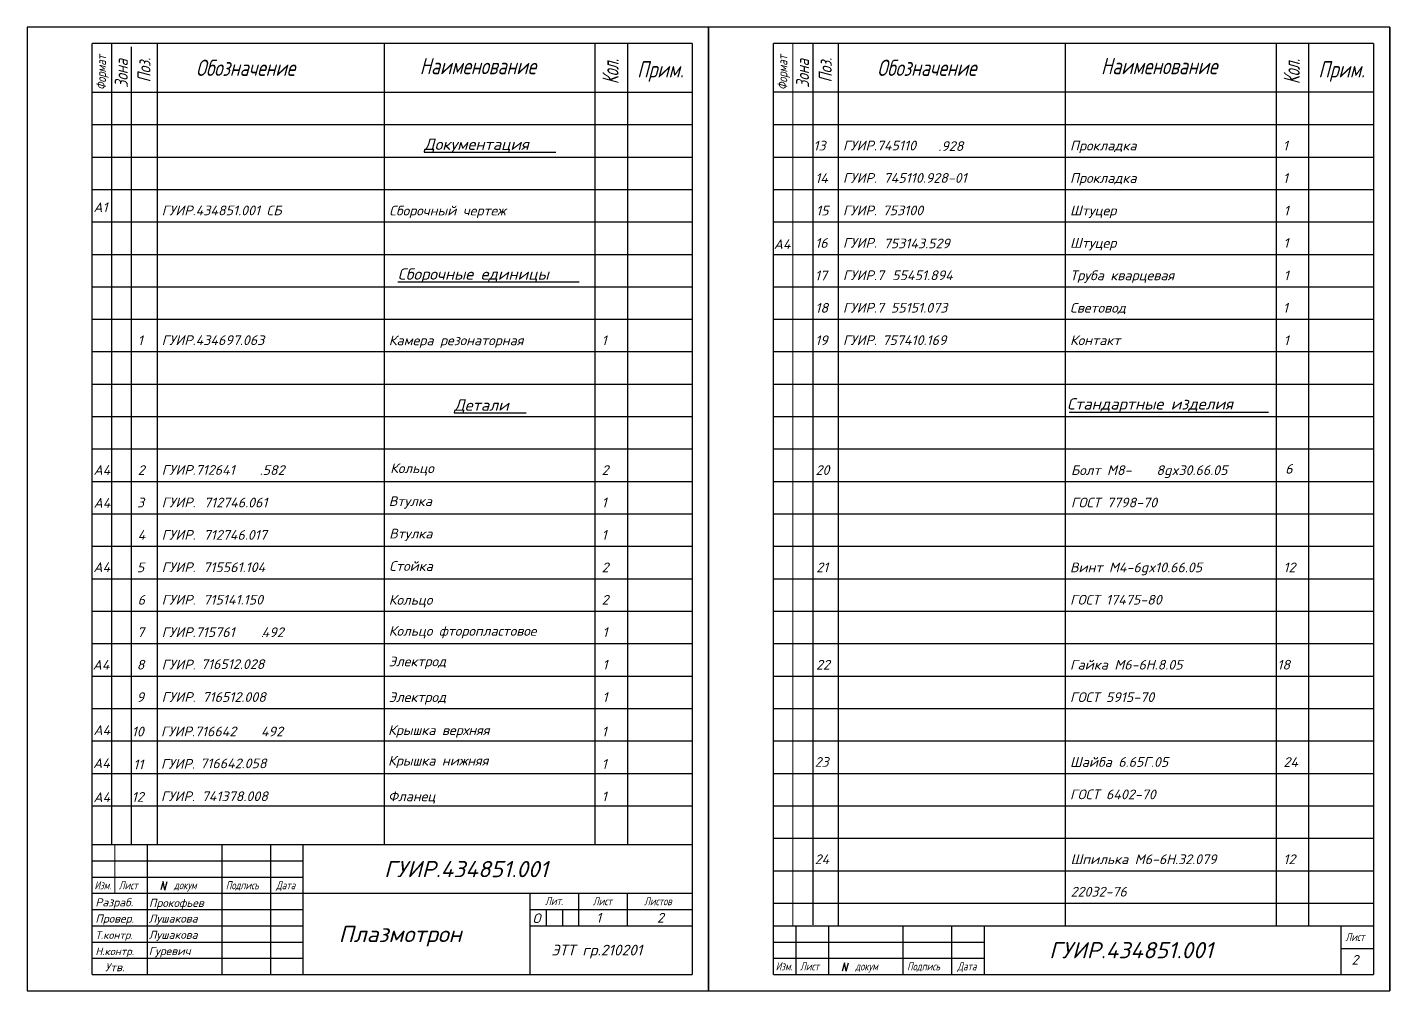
# Model space of a CAD drawing. Header units: millimetres. Extents: x 27866 to 30161, y 1873 to 2467.
# Drawn here: x 29741 to 30161, y 1873.3 to 2170.3 of the extents above; entities that cross this region are included whole.
import ezdxf

# ---------------------------------------------------------------- set-up
doc = ezdxf.new("R2010")
doc.units = ezdxf.units.MM
for name, color, linetype in [('A', 7, 'Continuous'), ('Razmer', 3, 'Continuous'), ('Текст', 3, 'Continuous')]:
    doc.layers.add(name, color=color, linetype=linetype)
doc.styles.add('ADRF1', font='romans', dxfattribs={"oblique": 15})
doc.styles.add('RUS', font='txt.shx', dxfattribs={"width": 0.6, "oblique": 15, "height": 4})

# ---------------------------------------------------------------- blocks, each defined once
blk = doc.blocks.new('A$C76787A0F')
for p, q in [((0, 35), (65, 35)), ((21.92, 28.63), (21.18, 26.06)), ((22.41, 26.05), (21.92, 28.63)), ((22.41, 26.05), (23.17, 28.63)), ((0, 20), (65, 20)), ((140, 20), (140, 15)), ((145, 20), (145, 15)), ((0, 15), (65, 15)), ((0, 10), (65, 10)), ((0, 5), (65, 5))]:
    blk.add_line(p, q)
at = {"const_width": 0.4}
for points in [[(0, 40), (185, 40)], [(7, 25), (7, 40)], [(17, 0), (17, 40)], [(40, 0), (40, 40)], [(55, 0), (55, 40)], [(65, 0), (65, 40)], [(0, 30), (65, 30)], [(0, 25), (185, 25)], [(135, 25), (135, 0)], [(150, 25), (150, 15)], [(165, 25), (165, 15)], [(135, 20), (185, 20)], [(135, 15), (185, 15)]]:
    blk.add_lwpolyline(points, dxfattribs=at)
at = {"style": 'RUS', "oblique": 15, "width": 0.75}
for s, p in [('Изм.', (0.71, 26.27)), ('Лист', (8.21, 26.27)), ('докум', (25.21, 26.27)), ('Подпись', (41.21, 26.27)), ('Дата', (56.71, 26.27)), ('Лит.', (139.66, 21.44)), ('Лист', (154.36, 21.35)), ('Листов', (170.16, 21.35))]:
    blk.add_text(s, height=2.5, dxfattribs=at).set_placement(p)

msp = doc.modelspace()

# ---------------------------------------------------------------- linework, layer by layer
at = {"color": 7}
for p, q in [((29970.962, 2140.315), (30155.962, 2140.315)), ((29970.962, 2130.315), (30155.962, 2130.315)), ((29970.962, 2120.315), (30155.962, 2120.315)), ((29970.962, 2110.315), (30155.962, 2110.315)), ((29970.962, 2100.315), (30155.962, 2100.315)), ((29970.962, 2090.315), (30155.962, 2090.315)), ((29970.962, 2080.315), (30155.962, 2080.315)), ((29970.962, 2070.315), (30155.962, 2070.315)), ((29970.962, 2060.315), (30155.962, 2060.315)), ((29970.962, 2050.315), (30155.962, 2050.315)), ((29970.962, 2040.315), (30155.962, 2040.315)), ((29970.962, 2030.315), (30155.962, 2030.315)), ((29970.962, 2020.315), (30155.962, 2020.315)), ((29970.962, 2010.315), (30155.962, 2010.315)), ((29970.962, 2000.315), (30155.962, 2000.315)), ((29970.962, 1990.315), (30155.962, 1990.315)), ((29970.962, 1980.315), (30155.962, 1980.315)), ((29970.962, 1970.315), (30155.962, 1970.315)), ((29970.962, 1960.315), (30155.962, 1960.315)), ((29970.962, 1950.315), (30155.962, 1950.315)), ((29970.962, 1940.315), (30155.962, 1940.315)), ((29970.962, 1930.315), (30155.962, 1930.315)), ((29970.962, 1920.315), (30155.962, 1920.315)), ((29970.962, 1910.315), (30155.962, 1910.315)), ((29970.962, 1900.315), (30155.962, 1900.315)), ((30105.962, 1893.315), (30155.962, 1893.315)), ((29970.962, 1888.315), (30035.962, 1888.315)), ((29970.962, 1883.315), (30035.962, 1883.315)), ((29992.881, 1881.944), (29992.142, 1879.374)), ((29993.375, 1879.364), (29992.881, 1881.944)), ((29993.375, 1879.364), (29994.134, 1881.942))]:
    msp.add_line(p, q, dxfattribs=at)
at = {"color": 7, "const_width": 0.4}
for points in [[(30155.962, 2165.315), (29970.962, 2165.315)], [(29970.962, 2165.315), (29970.962, 1878.315)], [(29976.962, 2165.315), (29976.962, 1893.315)], [(29983.203, 2165.585), (29983.203, 1893.585)], [(29990.962, 2165.315), (29990.962, 1893.315)], [(30060.962, 2165.315), (30060.962, 1893.315)], [(30125.962, 2165.315), (30125.962, 1893.315)], [(30135.962, 2165.315), (30135.962, 1893.315)], [(30155.962, 1878.315), (30155.962, 2165.315)], [(29970.962, 2150.315), (30155.962, 2150.315)], [(29970.962, 1893.315), (30155.962, 1893.315)], [(29977.962, 1878.315), (29977.962, 1893.315)], [(29987.962, 1878.315), (29987.962, 1893.315)], [(30010.962, 1878.315), (30010.962, 1893.315)], [(30025.962, 1878.315), (30025.962, 1893.315)], [(30035.962, 1878.315), (30035.962, 1893.315)], [(30145.962, 1893.315), (30145.962, 1878.315)], [(30145.962, 1886.315), (30155.962, 1886.315)], [(29970.962, 1878.315), (30155.962, 1878.315)]]:
    msp.add_lwpolyline(points, dxfattribs=at)
at = {"layer": 'A', "color": 7}
for p, q in [((29950.962, 2170.315), (29740.962, 2170.315)), ((29760.962, 2170.315), (29740.962, 2170.315)), ((29740.962, 2170.315), (29740.962, 1873.315)), ((29950.962, 2170.315), (29945.962, 2170.315)), ((29950.962, 1873.315), (29950.962, 2170.315)), ((30160.962, 2170.315), (29950.962, 2170.315)), ((29950.962, 2170.315), (29950.962, 1873.315)), ((30160.962, 1873.315), (30160.962, 2170.315)), ((30160.962, 2170.315), (30160.962, 1873.315)), ((29766.962, 2165.315), (29766.962, 1918.315)), ((29772.962, 2164.315), (29772.962, 1918.315)), ((29780.962, 2165.315), (29780.962, 1918.315)), ((29850.962, 2165.315), (29850.962, 1918.315)), ((29915.962, 2165.315), (29915.962, 1918.315)), ((29925.962, 2165.315), (29925.962, 1918.315)), ((29760.962, 2150.315), (29945.962, 2150.315)), ((29760.962, 2140.315), (29945.962, 2140.315)), ((29760.962, 2130.315), (29945.962, 2130.315)), ((29760.962, 2120.315), (29945.962, 2120.315)), ((29760.962, 2110.315), (29945.962, 2110.315)), ((29760.962, 2100.315), (29945.962, 2100.315)), ((29760.962, 2090.315), (29945.962, 2090.315)), ((29760.962, 2080.315), (29945.962, 2080.315)), ((29760.962, 2070.315), (29945.962, 2070.315)), ((29760.962, 2060.315), (29945.962, 2060.315)), ((29760.962, 2050.315), (29945.962, 2050.315)), ((29760.962, 2040.315), (29945.962, 2040.315)), ((29760.962, 2030.315), (29945.962, 2030.315)), ((29760.962, 2020.315), (29945.962, 2020.315)), ((29760.962, 2010.315), (29945.962, 2010.315)), ((29760.962, 2000.315), (29945.962, 2000.315)), ((29760.962, 1990.315), (29945.962, 1990.315)), ((29760.962, 1980.315), (29945.962, 1980.315)), ((29760.962, 1970.315), (29945.962, 1970.315)), ((29760.962, 1960.315), (29945.962, 1960.315)), ((29760.962, 1950.315), (29945.962, 1950.315)), ((29760.962, 1940.315), (29945.962, 1940.315)), ((29760.962, 1930.315), (29945.962, 1930.315)), ((29740.962, 1878.315), (29740.962, 1873.315)), ((29740.962, 1873.315), (29950.962, 1873.315)), ((29945.962, 1873.315), (29950.962, 1873.315)), ((29950.962, 1873.315), (30160.962, 1873.315))]:
    msp.add_line(p, q, dxfattribs=at)
at = {"layer": 'A', "color": 7, "const_width": 0.4}
for points in [[(29760.962, 2165.315), (29760.962, 1878.315)], [(29945.962, 2165.315), (29760.962, 2165.315)], [(29945.962, 1878.315), (29945.962, 2165.315)], [(29760.962, 1878.315), (29945.962, 1878.315)]]:
    msp.add_lwpolyline(points, dxfattribs=at)
at = {"layer": 'Текст', "color": 7}
for p, q in [((29863.278, 2131.802), (29903.859, 2131.802)), ((29855.177, 2091.802), (29911.135, 2091.802)), ((29872.552, 2051.411), (29894.734, 2051.411)), ((30062.104, 2051.671), (30123.59, 2051.671))]:
    msp.add_line(p, q, dxfattribs=at)

# ---------------------------------------------------------------- block references
at = {"layer": 'A', "color": 7}
msp.add_blockref('A$C76787A0F', (29760.962, 1878.315), dxfattribs=at)

# ---------------------------------------------------------------- texts
at = {"color": 7, "style": 'RUS', "oblique": 15, "width": 0.75}
for s, p in [('Лист', (30147.318, 1888.666)), ('Изм.', (29971.668, 1879.584)), ('Лист', (29979.168, 1879.584)), ('Подпись', (30012.168, 1879.584)), ('Дата', (30027.668, 1879.584)), ('докум', (29996.168, 1879.584))]:
    msp.add_text(s, height=2.5, dxfattribs=at).set_placement(p)
at = {"layer": 'A', "color": 7, "style": 'RUS', "oblique": 15}
for s, height, width, p in [('Формат', 3, 0.75, (29765.261, 2150.916)), ('Зона', 4, 0.75, (29771.962, 2151.649)), ('Поз.', 4, 0.75, (29778.962, 2153.315)), ('Кол.', 5, 0.6, (29923.265, 2152.781)), ('Формат', 3, 0.75, (29975.261, 2150.916)), ('Зона', 4, 0.75, (29981.962, 2151.649)), ('Поз.', 4, 0.75, (29988.962, 2153.315)), ('Кол.', 5, 0.6, (30133.265, 2152.781))]:
    msp.add_text(s, height=height, rotation=90, dxfattribs=dict(at, width=width)).set_placement(p)
at = {"layer": 'A', "color": 7, "style": 'RUS', "oblique": 15, "width": 0.75}
for s, p in [('Обозначение', (29792.962, 2155.315)), ('Наименование', (29861.962, 2155.834)), ('Прим.', (29928.962, 2154.834)), ('Обозначение', (30002.962, 2155.315)), ('Наименование', (30071.962, 2155.834)), ('Прим.', (30138.962, 2154.834))]:
    msp.add_text(s, height=5, dxfattribs=at).set_placement(p)
at = {"layer": 'A', "color": 7, "style": 'ADRF1', "oblique": 15}
for s, height, p in [('Разраб.', 2.5, (29761.962, 1899.315)), ('Провер.', 2.5, (29761.962, 1894.315)), ('Т.контр.', 2.3, (29761.962, 1889.315)), ('Н.контр.', 2.3, (29761.962, 1884.315)), ('Утв.', 2.5, (29764.962, 1879.315))]:
    msp.add_text(s, height=height, dxfattribs=at).set_placement(p)
at = {"layer": 'Razmer', "color": 7, "style": 'ADRF1', "oblique": 15}
msp.add_text('Плазмотрон', height=5, dxfattribs=at).set_placement((29836.962, 1888.315))
at = {"layer": 'Текст', "color": 7, "style": 'ADRF1', "oblique": 15}
for s, height, p in [('Документация', 3.5, (29863.278, 2132.502)), ('13', 3, (29983.293, 2132.315)), ('ГУИР.745110', 3, (29992.397, 2132.355)), ('.928', 3, (30021.803, 2132.188)), ('Прокладка', 3, (30062.397, 2132.332)), ('1', 3, (30128.021, 2132.315)), ('14', 3, (29983.851, 2122.315)), ('ГУИР.', 3, (29992.397, 2122.355)), ('745110.928-01', 3, (30004.932, 2122.355)), ('Прокладка', 3, (30062.397, 2122.332)), ('1', 3, (30128.021, 2122.315)), ('А1', 3, (29761.343, 2113.315)), ('ГУИР.434851.001 СБ', 3, (29782.397, 2112.355)), ('Сборочный чертеж', 3, (29852.546, 2112.299)), ('15', 3, (29984.132, 2112.315)), ('ГУИР.', 3, (29992.397, 2112.355)), ('753100', 3, (30004.617, 2112.355)), ('Штуцер', 3, (30062.397, 2112.332)), ('1', 3, (30128.28, 2112.315)), ('А4', 3, (29971.083, 2101.956)), ('16', 3, (29983.851, 2102.315)), ('ГУИР.', 3, (29992.397, 2102.355)), ('753143.529', 3, (30004.948, 2102.175)), ('Штуцер', 3, (30062.404, 2102.332)), ('1', 3, (30128.195, 2102.315)), ('Сборочные единицы', 3.5, (29855.177, 2092.502)), ('17', 3, (29983.775, 2092.315)), ('ГУИР.7', 3, (29992.397, 2092.355)), ('55451.894', 3, (30007.597, 2092.355)), ('Труба кварцевая', 3, (30062.404, 2092.332)), ('1', 3, (30128.28, 2092.315)), ('18', 3, (29983.9, 2082.315)), ('ГУИР.7', 3, (29992.397, 2082.355)), ('55151.073', 3, (30007.182, 2082.355)), ('Световод', 3, (30062.404, 2082.332)), ('1', 3, (30128.021, 2082.315)), ('1', 3, (29775.021, 2072.315)), ('ГУИР.434697.063', 3, (29782.397, 2072.355)), ('Камера резонаторная', 3, (29852.401, 2072.299)), ('1', 3, (29918.021, 2072.315)), ('19', 3, (29983.846, 2072.315)), ('ГУИР.', 3, (29992.397, 2072.355)), ('757410.169', 3, (30004.535, 2072.355)), ('Контакт', 3, (30062.397, 2072.332)), ('1', 3, (30128.28, 2072.315)), ('Детали', 3.5, (29872.552, 2052.111)), ('Стандартные изделия', 3.5, (30061.505, 2052.474)), ('А4', 3, (29761.42, 2032.338)), ('2', 3, (29775.033, 2032.315)), ('ГУИР.712641', 3, (29782.397, 2032.355)), ('.582', 3, (29812.595, 2032.315)), ('Кольцо', 3, (29852.831, 2032.875)), ('2', 3, (29918.021, 2032.315)), ('20', 3, (29983.962, 2032.315)), ('Болт М8-', 3, (30062.684, 2032.288)), ('8gx30.66.05', 3, (30089.019, 2032.288)), ('6', 3, (30128.739, 2032.69)), ('А4', 3, (29761.42, 2022.202)), ('3', 3, (29774.803, 2022.315)), ('ГУИР.', 3, (29782.397, 2022.355)), ('712746.061', 3, (29795.426, 2022.315)), ('Втулка', 3, (29852.401, 2022.735)), ('1', 3, (29918.021, 2022.315)), ('ГОСТ 7798-70', 3, (30062.676, 2022.315)), ('4', 3, (29775.011, 2012.315)), ('ГУИР.', 3, (29782.397, 2012.355)), ('712746.017', 3, (29795.321, 2012.315)), ('Втулка', 3, (29852.539, 2012.735)), ('1', 3, (29918.021, 2012.315)), ('А4', 3, (29761.361, 2002.395)), ('5', 3, (29774.742, 2002.315)), ('ГУИР.', 3, (29782.397, 2002.355)), ('715561.104', 3, (29795.206, 2002.355)), ('Стойка', 3, (29852.539, 2002.735)), ('2', 3, (29918.021, 2002.315)), ('21', 3, (29984.169, 2002.315)), ('Винт M4-6gx10.66.05', 3, (30062.391, 2002.315)), ('12', 3, (30128.184, 2002.315)), ('6', 3, (29774.994, 1992.315)), ('ГУИР.', 3, (29782.397, 1992.355)), ('715141.150', 3, (29795.233, 1992.355)), ('Кольцо', 3, (29852.401, 1992.299)), ('2', 3, (29918.021, 1992.315)), ('ГОСТ 17475-80', 3, (30062.404, 1992.343)), ('7', 3, (29774.818, 1982.315)), ('ГУИР.715761', 3, (29782.397, 1982.355)), ('.', 3, (29812.962, 1982.315)), ('492', 3, (29813.221, 1982.315)), ('Кольцо фторопластовое', 3, (29852.401, 1982.735)), ('1', 3, (29918.28, 1982.315)), ('А4', 3, (29761.129, 1972.265)), ('8', 3, (29774.715, 1972.315)), ('ГУИР.', 3, (29782.397, 1972.355)), ('716512.028', 3, (29794.501, 1972.5)), ('Электрод', 3, (29852.404, 1973.332)), ('1', 3, (29918.28, 1972.315)), ('22', 3, (29984.11, 1972.315)), ('Гайка M6-6H.8.05 ', 3, (30062.391, 1972.315)), ('18', 3, (30126.307, 1972.315)), ('9', 3, (29774.675, 1962.315)), ('ГУИР.', 3, (29782.397, 1962.355)), ('716512.008', 3, (29794.961, 1962.355)), ('Электрод', 3, (29852.404, 1962.332)), ('1', 3, (29918.28, 1962.315)), ('ГОСТ 5915-70', 3, (30062.391, 1962.315)), ('А4', 3, (29761.381, 1952.173)), ('10', 3, (29773.178, 1951.721)), ('ГУИР.716642', 3, (29782.168, 1951.76)), ('492', 3, (29812.992, 1951.721)), ('Крышка верхняя', 3, (29852.172, 1952.141)), ('1', 3, (29918.051, 1951.721)), ('А4', 3, (29761.262, 1941.974)), ('ГУИР.', 3, (29782.168, 1941.76)), ('716642.058', 3, (29794.272, 1941.905)), ('Крышка нижняя', 3, (29852.175, 1942.738)), ('1', 3, (29918.051, 1941.721)), ('23', 3, (29983.683, 1942.343)), ('Шайба 6.65Г.05 ', 3, (30062.404, 1942.332)), ('24', 3, (30128.195, 1942.315)), ('11', 3, (29773.64, 1941.58)), ('А4', 3, (29761.367, 1931.478)), ('12', 3, (29773.17, 1931.579)), ('ГУИР.', 3, (29782.168, 1931.76)), ('741378.008', 3, (29794.732, 1931.76)), ('Фланец', 3, (29852.175, 1931.738)), ('1', 3, (29918.051, 1931.721)), ('ГОСТ 6402-70', 3, (30062.397, 1932.343)), ('24', 3, (29983.683, 1912.343)), ('Шпилька М6-6H.32.079 ', 3, (30062.57, 1912.343)), ('12', 3, (30128.157, 1912.343)), ('ГУИР.434851.001', 5, (29850.962, 1908.315)), ('22032-76', 3, (30062.57, 1902.343)), ('Прокофьев', 2.5, (29778.486, 1899.149)), ('Лушакова', 2.5, (29778.404, 1894.315)), ('О', 3, (29896.717, 1894.157)), ('1', 3, (29916.32, 1894.315)), ('2', 3, (29935.076, 1894.315)), ('Лушакова', 2.5, (29778.404, 1889.315)), ('Гуревич', 2.5, (29778.404, 1884.315)), ('ЭТТ гр.210201', 3.3, (29902.541, 1884.197)), ('ГУИР.434851.001', 5, (30055.962, 1883.315)), ('2', 3, (30149.157, 1881.343))]:
    msp.add_text(s, height=height, dxfattribs=at).set_placement(p)

doc.saveas('drawing.dxf')
